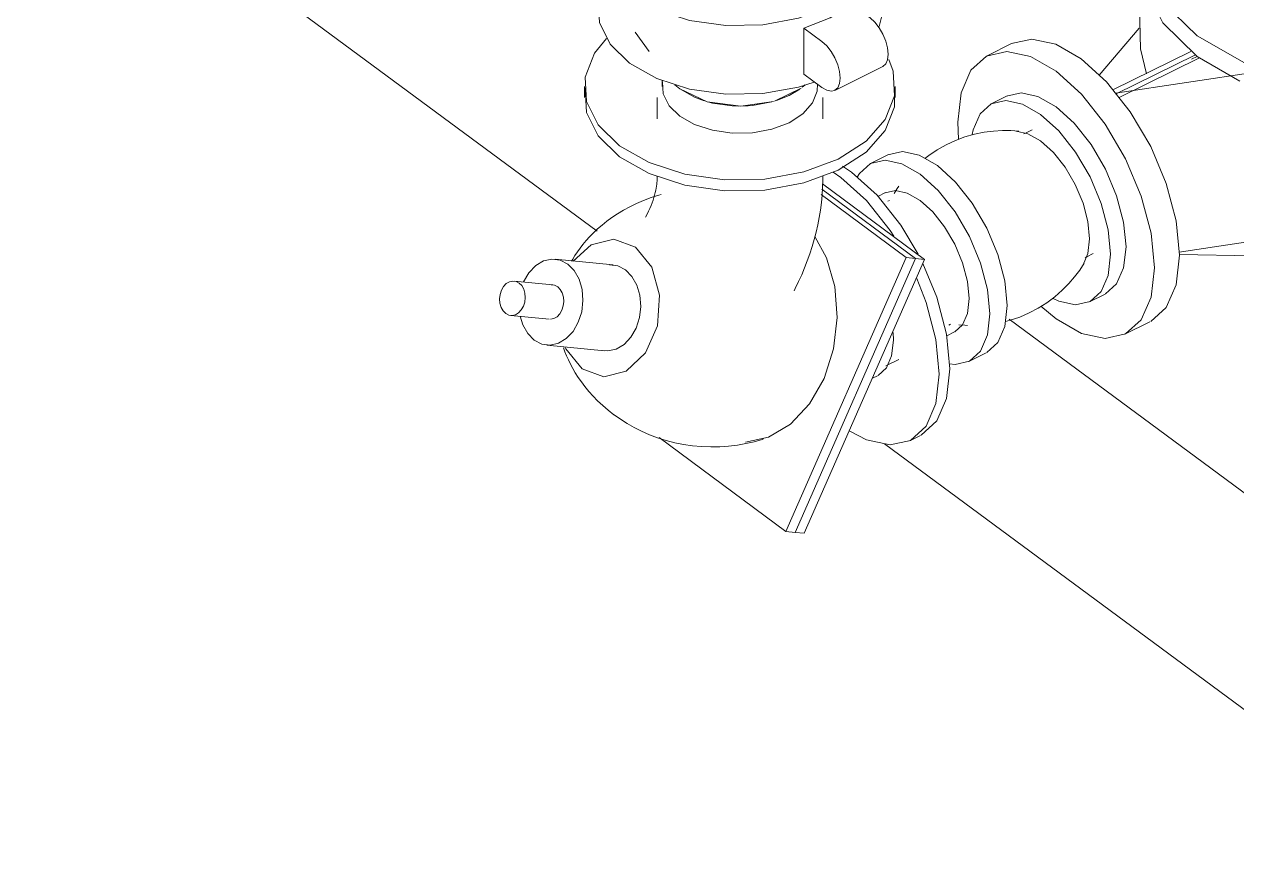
# Model space of a CAD drawing. Header units: metres. Extents: x 63 to 378, y -27 to 78.
# Drawn here: x 319.568 to 320.461, y -1.478 to -0.858 of the extents above; entities that cross this region are included whole.
import ezdxf

# ---------------------------------------------------------------- set-up
doc = ezdxf.new("R2010")
doc.units = ezdxf.units.M
for name, color, linetype, lineweight in [('A-FLOR', 7, 'Continuous', 9), ('M-EQPM', 7, 'Continuous', 18), ('P-PIPE', 7, 'Continuous', 18)]:
    doc.layers.add(name, color=color, linetype=linetype, lineweight=lineweight)

# ---------------------------------------------------------------- blocks, each defined once
blk = doc.blocks.new('Pump-Vertical_Inline-Taco-KV_D_Models - 4009D NEMA at 15 HP 1760 RPM TEFC-V426-3D BOMBAS')
at = {"layer": 'M-EQPM', "color": 11, "true_color": 0xff8080}
for p, q in [((-56.89451, -0.32988), (-56.85004, -0.3079)), ((-56.89451, -0.39081), (-56.89451, -0.32988)), ((-56.89451, -0.32988), (-56.85805, -0.35682)), ((-56.85887, -0.33842), (-56.85887, -0.3789)), ((-56.8442, -0.42798), (-56.89451, -0.39081)), ((-56.84518, -0.41804), (-56.84518, -0.62259)), ((-56.85887, -0.62259), (-56.85887, -0.66321)), ((-56.85543, -0.68344), (-56.82862, -0.7613)), ((-56.83149, -0.74444), (-56.83149, -0.75456)), ((-56.87792, -0.7963), (-56.87792, -0.81148)), ((-56.43532, -0.80407), (-56.45679, -0.82346)), ((-56.41658, -0.85219), (-56.39815, -0.84308)), ((-56.87932, -0.86091), (-56.90864, -0.89536)), ((-56.97255, -0.87196), (-56.99098, -0.88107)), ((-56.84125, -0.8779), (-56.8985, -0.90619)), ((-56.8961, -0.90922), (-56.83825, -0.88063)), ((-56.83475, -0.88262), (-56.89398, -0.91189)), ((-56.8408, -0.88375), (-56.8365, -0.88162)), ((-56.8365, -0.88162), (-56.80511, -0.89988)), ((-56.79213, -0.89291), (-56.89656, -0.90865)), ((-56.95795, -0.93557), (-56.96285, -0.93799)), ((-56.84978, -1.02551), (-56.72507, -1.00672)), ((-56.91783, -1.02908), (-56.91294, -1.02666)), ((-56.8496, -1.02732), (-56.79534, -1.02822)), ((-56.79987, -1.02901), (-56.79399, -1.03401)), ((-56.95144, -1.06532), (-56.94034, -1.0746)), ((-56.8897, -1.086), (-56.87127, -1.07689))]:
    blk.add_line(p, q, dxfattribs=at)
for points in [[(-56.81486, -0.27079, 0), (-56.82796, -0.28045, 0), (-56.84824, -0.30329, 0), (-56.85805, -0.32852, 0), (-56.85672, -0.35443, 0), (-56.84434, -0.37925, 0), (-56.82175, -0.40128, 0)], [(-56.85805, -0.369, 0), (-56.85672, -0.3949, 0), (-56.84434, -0.41972, 0), (-56.82175, -0.44176, 0)], [(-56.82175, -0.40128, 0), (-56.7905, -0.41903, 0), (-56.75271, -0.43129, 0), (-56.71095, -0.43722, 0), (-56.70478, -0.43752, 0)], [(-56.82175, -0.44176, 0), (-56.7905, -0.45951, 0), (-56.75271, -0.47176, 0), (-56.71095, -0.47769, 0), (-56.70466, -0.478, 0)], [(-56.845, -0.58266, 0), (-56.84824, -0.58746, 0), (-56.85805, -0.61269, 0), (-56.85672, -0.6386, 0), (-56.84434, -0.66342, 0), (-56.82175, -0.68545, 0)], [(-56.84473, -0.61571, 0), (-56.8442, -0.63297, 0), (-56.8333, -0.65803, 0), (-56.81116, -0.68021, 0)], [(-56.82175, -0.72607, 0), (-56.84434, -0.70403, 0), (-56.85672, -0.67921, 0), (-56.85805, -0.65331, 0)], [(-56.4457, -0.65191, 0), (-56.43006, -0.66648, 0), (-56.41261, -0.68847, 0), (-56.39762, -0.71402, 0), (-56.38612, -0.74138, 0), (-56.3789, -0.76868, 0), (-56.37643, -0.79408, 0), (-56.3789, -0.81582, 0), (-56.38612, -0.83245, 0), (-56.39762, -0.84281, 0)], [(-56.45663, -0.84762, 0), (-56.44849, -0.85152, 0), (-56.43104, -0.85532, 0), (-56.41606, -0.85192, 0), (-56.40456, -0.84156, 0), (-56.39733, -0.82493, 0), (-56.39486, -0.80319, 0), (-56.39733, -0.77779, 0), (-56.40456, -0.75049, 0), (-56.41606, -0.72313, 0), (-56.43104, -0.69758, 0), (-56.44849, -0.67559, 0), (-56.45663, -0.66746, 0)], [(-56.82175, -0.68545, 0), (-56.7905, -0.7032, 0), (-56.75271, -0.71546, 0), (-56.71095, -0.72139, 0), (-56.66808, -0.72058, 0), (-56.62701, -0.7131, 0), (-56.62403, -0.71227, 0)], [(-56.81116, -0.68021, 0), (-56.77957, -0.69773, 0), (-56.7411, -0.70916, 0), (-56.69886, -0.71357, 0), (-56.65627, -0.71062, 0), (-56.62379, -0.70293, 0)], [(-56.45664, -0.70873, 0), (-56.45184, -0.71434, 0), (-56.4388, -0.73495, 0), (-56.43008, -0.7578, 0), (-56.42702, -0.77942, 0), (-56.43008, -0.79652, 0), (-56.4388, -0.8065, 0)], [(-56.83983, -0.72869, 0), (-56.84342, -0.7316, 0), (-56.86606, -0.75709, 0), (-56.87701, -0.78525, 0), (-56.87552, -0.81416, 0), (-56.86171, -0.84185, 0), (-56.8365, -0.86644, 0)], [(-56.62403, -0.75288, 0), (-56.62701, -0.75372, 0), (-56.66808, -0.7612, 0), (-56.71095, -0.762, 0), (-56.75271, -0.75608, 0), (-56.7905, -0.74382, 0), (-56.82175, -0.72607, 0)], [(-56.80056, -0.80694, 0), (-56.82068, -0.78677, 0), (-56.83059, -0.764, 0), (-56.83141, -0.75227, 0)], [(-56.83059, -0.75388, 0), (-56.82068, -0.77665, 0), (-56.80056, -0.79682, 0)], [(-56.80056, -0.79682, 0), (-56.82068, -0.77665, 0), (-56.83059, -0.75388, 0)], [(-56.87701, -0.80043, 0), (-56.87552, -0.82934, 0), (-56.86171, -0.85703, 0), (-56.8365, -0.88162, 0)], [(-56.80056, -0.79682, 0), (-56.77184, -0.81274, 0), (-56.73687, -0.82313, 0), (-56.69847, -0.82715, 0), (-56.65975, -0.82446, 0), (-56.6242, -0.81542, 0)], [(-56.6242, -0.81542, 0), (-56.65975, -0.82446, 0), (-56.69847, -0.82715, 0), (-56.73687, -0.82313, 0), (-56.77184, -0.81274, 0), (-56.80056, -0.79682, 0)], [(-56.803, -0.80562, 0), (-56.79664, -0.82032, 0), (-56.77936, -0.8382, 0)], [(-56.6242, -0.82554, 0), (-56.65975, -0.83458, 0), (-56.69847, -0.83727, 0), (-56.73687, -0.83325, 0), (-56.77184, -0.82286, 0), (-56.80056, -0.80694, 0)], [(-56.87386, -0.89444, 0), (-56.87829, -0.87602, 0), (-56.87905, -0.84535, 0), (-56.87552, -0.82656, 0)], [(-56.77936, -0.8382, 0), (-56.75378, -0.85199, 0), (-56.7224, -0.86032, 0), (-56.6883, -0.86238, 0), (-56.65482, -0.85798, 0), (-56.62522, -0.84754, 0)], [(-56.97307, -0.87222, 0), (-56.95809, -0.86882, 0), (-56.94064, -0.87262, 0), (-56.92191, -0.88336, 0)], [(-56.8365, -0.86644, 0), (-56.80162, -0.88625, 0), (-56.75945, -0.89993, 0), (-56.71285, -0.90655, 0), (-56.66501, -0.90565, 0), (-56.62403, -0.89857, 0)], [(-56.94034, -0.89247, 0), (-56.95907, -0.88173, 0), (-56.97652, -0.87793, 0), (-56.99151, -0.88133, 0), (-57.00301, -0.8917, 0), (-57.01024, -0.90832, 0), (-57.0127, -0.93007, 0), (-57.01207, -0.94244, 0)], [(-56.92191, -0.88336, 0), (-56.90318, -0.9003, 0), (-56.88573, -0.92229, 0), (-56.87074, -0.94784, 0), (-56.85924, -0.9752, 0), (-56.85201, -1.0025, 0), (-56.84955, -1.02789, 0), (-56.85201, -1.04964, 0), (-56.85924, -1.06626, 0), (-56.87074, -1.07663, 0)], [(-56.94034, -1.0746, 0), (-56.92161, -1.08534, 0), (-56.90416, -1.08914, 0), (-56.88917, -1.08574, 0), (-56.87768, -1.07537, 0), (-56.87045, -1.05875, 0), (-56.86798, -1.037, 0), (-56.87045, -1.01161, 0), (-56.87768, -0.98431, 0), (-56.88917, -0.95695, 0), (-56.90416, -0.9314, 0), (-56.92161, -0.90941, 0), (-56.94034, -0.89247, 0)], [(-56.76716, -0.91322, 0), (-56.75945, -0.91511, 0), (-56.71285, -0.92173, 0), (-56.66501, -0.92083, 0), (-56.62399, -0.91374, 0)], [(-56.77072, -1.00926, 0), (-56.7432, -1.01554, 0), (-56.69815, -1.0192, 0), (-56.65246, -1.01647, 0), (-56.62423, -1.01061, 0)], [(-56.79399, -1.03401, 0), (-56.77006, -1.04772, 0), (-56.7394, -1.05773, 0), (-56.70392, -1.06244, 0), (-56.68554, -1.06245, 0), (-56.66734, -1.06087, 0), (-56.6498, -1.05775, 0), (-56.624, -1.04921, 0)]]:
    blk.add_polyline3d(points, dxfattribs=at)
blk = doc.blocks.new('C_S_L_Antivibratorio 2- Flanged - 4_-V429-3D BOMBAS')
at = {"layer": 'P-PIPE', "color": 11, "true_color": 0xff8080}
for p, q in [((-56.97635, -0.91067), (-56.9877, -0.91628)), ((-57.06372, -0.95385), (-57.07645, -0.96014)), ((-56.91568, -1.06201), (-56.90433, -1.0564)), ((-57.00442, -1.10587), (-56.9917, -1.09958))]:
    blk.add_line(p, q, dxfattribs=at)
for points in [[(-56.97673, -0.91086, 0), (-56.96607, -0.90844, 0), (-56.95366, -0.91114, 0), (-56.94034, -0.91878, 0), (-56.92702, -0.93082, 0), (-56.91461, -0.94646, 0), (-56.90396, -0.96463, 0), (-56.89578, -0.98408, 0), (-56.89064, -1.0035, 0), (-56.88889, -1.02156, 0)], [(-56.90023, -1.02717, 0), (-56.90199, -1.00911, 0), (-56.90713, -0.98969, 0), (-56.9153, -0.97024, 0), (-56.92596, -0.95207, 0), (-56.93837, -0.93643, 0), (-56.95169, -0.92438, 0), (-56.96501, -0.91675, 0), (-56.97742, -0.91405, 0), (-56.98807, -0.91647, 0), (-56.99625, -0.92384, 0), (-57.00139, -0.93566, 0), (-57.00212, -0.93902, 0)], [(-56.96777, -0.93666, 0), (-56.97362, -0.93619, 0), (-56.97985, -0.93611, 0), (-56.98642, -0.93647, 0), (-56.99326, -0.93733, 0), (-57.00027, -0.93876, 0), (-57.00736, -0.94077, 0), (-57.01441, -0.94338, 0), (-57.02128, -0.94656, 0), (-57.02788, -0.95027, 0), (-57.03408, -0.95444, 0), (-57.03692, -0.95668, 0)], [(-56.91564, -1.01578, 0), (-56.91687, -1.00313, 0), (-56.92047, -0.98953, 0), (-56.9262, -0.9759, 0), (-56.93367, -0.96317, 0), (-56.94236, -0.95222, 0), (-56.95169, -0.94378, 0), (-56.96102, -0.93843, 0), (-56.96971, -0.93654, 0)], [(-57.0641, -0.95404, 0), (-57.05344, -0.95162, 0), (-57.04103, -0.95432, 0), (-57.02771, -0.96195, 0), (-57.01439, -0.974, 0), (-57.00198, -0.98964, 0), (-56.99133, -1.00781, 0), (-56.98315, -1.02726, 0), (-56.97801, -1.04668, 0), (-56.97626, -1.06474, 0)], [(-56.98898, -1.07102, 0), (-56.99073, -1.05297, 0), (-56.99587, -1.03355, 0), (-57.00405, -1.0141, 0), (-57.01471, -0.99593, 0), (-57.02712, -0.98029, 0), (-57.04044, -0.96824, 0), (-57.05375, -0.96061, 0), (-57.06616, -0.95791, 0), (-57.07682, -0.96032, 0), (-57.085, -0.96769, 0), (-57.08667, -0.97043, 0)], [(-57.05605, -0.97702, 0), (-57.05724, -0.9787, 0), (-57.05956, -0.98241, 0)], [(-56.92047, -1.03489, 0), (-56.91687, -1.02661, 0), (-56.91564, -1.01578, 0)], [(-56.88889, -1.02156, 0), (-56.89064, -1.03702, 0), (-56.89578, -1.04884, 0), (-56.90396, -1.05621, 0)], [(-56.91976, -1.03379, 0), (-56.92295, -1.03873, 0), (-56.92667, -1.04373, 0), (-56.93094, -1.04873, 0), (-56.93578, -1.05364, 0), (-56.94117, -1.05834, 0), (-56.94708, -1.06275, 0), (-56.95343, -1.06676, 0), (-56.96013, -1.07029, 0), (-56.96709, -1.07328, 0), (-56.97416, -1.07567, 0), (-56.9776, -1.07655, 0)], [(-56.94258, -1.0596, 0), (-56.93837, -1.06154, 0), (-56.92596, -1.06424, 0), (-56.9153, -1.06182, 0), (-56.90713, -1.05445, 0), (-56.90199, -1.04263, 0), (-56.90023, -1.02717, 0)], [(-56.97626, -1.06474, 0), (-56.97801, -1.0802, 0), (-56.98315, -1.09202, 0), (-56.99133, -1.09939, 0)], [(-57.01869, -1.10776, 0), (-57.01471, -1.1081, 0), (-57.00405, -1.10568, 0), (-56.99587, -1.09831, 0), (-56.99073, -1.08649, 0), (-56.98898, -1.07102, 0)], [(-57.00545, -1.07941, 0), (-57.00751, -1.07934, 0), (-57.01186, -1.07892, 0)]]:
    blk.add_polyline3d(points, dxfattribs=at)
blk = doc.blocks.new('Non-Connector - AC-V377-3D BOMBAS')
at = {"layer": 'P-PIPE', "color": 11, "true_color": 0xff8080}
for p, q in [((-59.45854, 0.93539), (-59.45977, 0.93478)), ((-59.41476, 0.8437), (-59.41353, 0.8443))]:
    blk.add_line(p, q, dxfattribs=at)
blk = doc.blocks.new('Multi-Purpose Valve - Angle - 3-12 Inch - Flanged - 4_-V435-3D BOMBAS')
at = {"layer": 'P-PIPE', "color": 11, "true_color": 0xff8080}
for p, q in [((-57.28729, -0.90365), (-57.28729, -0.91171)), ((-57.05869, -0.91171), (-57.05869, -0.90365)), ((-57.23395, -0.91171), (-57.23395, -0.92743)), ((-57.11203, -0.92743), (-57.11203, -0.91171)), ((-57.0975, -0.96228), (-57.09081, -0.96683)), ((-57.23395, -0.96966), (-57.23395, -0.97242)), ((-57.11203, -0.97242), (-57.11203, -0.96944)), ((-57.09864, -0.9707), (-57.10443, -0.96673)), ((-57.11277, -0.97931), (-57.0439, -1.0302)), ((-57.0439, -1.0302), (-57.11277, -0.97931)), ((-57.11233, -0.97529), (-57.03711, -1.03088)), ((-57.05068, -1.02952), (-57.1133, -0.98325)), ((-57.26629, -1.03497), (-57.30883, -1.03071)), ((-57.13916, -1.23098), (-57.05068, -1.02952)), ((-57.0439, -1.0302), (-57.13238, -1.23166)), ((-57.13238, -1.23166), (-57.0439, -1.0302)), ((-57.03711, -1.03088), (-57.12559, -1.23234)), ((-57.05068, -1.02952), (-57.0439, -1.0302)), ((-57.03711, -1.03088), (-57.0439, -1.0302)), ((-57.31072, -1.04967), (-57.33908, -1.04683)), ((-57.34161, -1.0721), (-57.31325, -1.07494)), ((-57.31515, -1.0939), (-57.27261, -1.09815)), ((-57.07553, -1.11834), (-57.07163, -1.11642)), ((-57.23251, -1.162), (-57.13916, -1.23098)), ((-57.048, -1.16424), (-57.04017, -1.16037)), ((-57.13916, -1.23098), (-57.13238, -1.23166)), ((-57.13238, -1.23166), (-57.12559, -1.23234))]:
    blk.add_line(p, q, dxfattribs=at)
for points in [[(-57.27119, -0.86832, 0), (-57.2799, -0.8792, 0), (-57.28672, -0.89676, 0), (-57.2858, -0.91478, 0), (-57.27718, -0.93204, 0), (-57.26147, -0.94737, 0), (-57.23973, -0.95972, 0), (-57.21344, -0.96825, 0), (-57.18439, -0.97237, 0), (-57.15456, -0.97181, 0), (-57.126, -0.96661, 0), (-57.10063, -0.95711, 0)], [(-57.10063, -0.95711, 0), (-57.0802, -0.94397, 0), (-57.06609, -0.92809, 0), (-57.05926, -0.91053, 0), (-57.06019, -0.89251, 0), (-57.06345, -0.88395, 0)], [(-57.10063, -0.96518, 0), (-57.126, -0.97467, 0), (-57.15456, -0.97988, 0), (-57.18439, -0.98044, 0), (-57.21344, -0.97631, 0), (-57.23973, -0.96779, 0), (-57.26147, -0.95544, 0), (-57.27718, -0.94011, 0), (-57.2858, -0.92284, 0), (-57.28672, -0.90482, 0)], [(-57.05915, -0.90559, 0), (-57.05926, -0.9186, 0), (-57.06609, -0.93615, 0), (-57.0802, -0.95204, 0), (-57.10063, -0.96518, 0)], [(-57.23395, -0.97242, 0), (-57.23397, -0.97337, 0), (-57.23403, -0.97446, 0), (-57.23415, -0.97568, 0), (-57.23432, -0.97704, 0), (-57.23456, -0.97851, 0), (-57.23487, -0.98009, 0), (-57.23526, -0.98177, 0), (-57.23572, -0.98354, 0), (-57.23626, -0.9854, 0), (-57.23689, -0.98732, 0), (-57.2376, -0.9893, 0), (-57.23839, -0.99133, 0), (-57.23926, -0.9934, 0), (-57.24021, -0.99551, 0), (-57.24124, -0.99764, 0), (-57.24235, -0.99979, 0)], [(-57.11203, -0.97242, 0), (-57.11214, -0.97801, 0), (-57.11245, -0.98358, 0), (-57.11297, -0.9891, 0), (-57.11367, -0.99459, 0), (-57.11456, -1.00005, 0), (-57.11562, -1.00546, 0), (-57.11685, -1.01084, 0), (-57.11825, -1.01617, 0), (-57.1198, -1.02147, 0), (-57.12151, -1.02671, 0), (-57.12337, -1.03191, 0), (-57.12537, -1.03706, 0), (-57.12751, -1.04216, 0), (-57.12979, -1.04721, 0), (-57.13221, -1.0522, 0), (-57.13317, -1.05405, 0)], [(-57.05968, -1.01383, 0), (-57.06246, -1.00964, 0), (-57.07992, -0.98764, 0), (-57.09864, -0.9707, 0)], [(-57.09081, -0.96683, 0), (-57.07208, -0.98377, 0), (-57.05463, -1.00576, 0), (-57.04181, -1.0271, 0)], [(-57.2308, -0.98321, 0), (-57.23257, -0.98367, 0), (-57.23831, -0.98547, 0), (-57.2438, -0.98751, 0), (-57.24902, -0.98974, 0), (-57.25397, -0.99213, 0), (-57.25863, -0.99467, 0), (-57.26301, -0.99732, 0), (-57.2671, -1.00005, 0), (-57.27091, -1.00284, 0), (-57.27445, -1.00568, 0), (-57.27773, -1.00853, 0), (-57.28076, -1.0114, 0), (-57.28355, -1.01425, 0), (-57.28611, -1.01708, 0), (-57.28845, -1.01988, 0), (-57.2906, -1.02263, 0), (-57.29255, -1.02535, 0), (-57.29433, -1.02801, 0), (-57.29595, -1.03062, 0), (-57.2969, -1.03228, 0)], [(-57.29555, -1.03219, 0), (-57.28233, -1.02007, 0), (-57.26569, -1.01591, 0), (-57.24979, -1.02179, 0)], [(-57.16894, -1.16543, 0), (-57.15182, -1.16159, 0), (-57.13575, -1.15197, 0), (-57.12183, -1.13723, 0), (-57.111, -1.11837, 0), (-57.10401, -1.09667, 0), (-57.10134, -1.07362, 0), (-57.10316, -1.05079, 0), (-57.10934, -1.02972, 0), (-57.11792, -1.01403, 0)], [(-57.24979, -1.02179, 0), (-57.23778, -1.03654, 0), (-57.23205, -1.05723, 0), (-57.23372, -1.07977, 0), (-57.24247, -1.09969, 0), (-57.25656, -1.11305, 0), (-57.27321, -1.11721, 0), (-57.28911, -1.11133, 0)], [(-57.2997, -1.03432, 0), (-57.30532, -1.03143, 0), (-57.3114, -1.03065, 0), (-57.31751, -1.03202, 0), (-57.32325, -1.03545, 0), (-57.32822, -1.04072, 0), (-57.33209, -1.04745, 0)], [(-57.32428, -1.09029, 0), (-57.31866, -1.09318, 0), (-57.31258, -1.09396, 0), (-57.30647, -1.09259, 0), (-57.30073, -1.08916, 0), (-57.29575, -1.08389, 0), (-57.29189, -1.07716, 0), (-57.28939, -1.06941, 0), (-57.28844, -1.06118, 0), (-57.28909, -1.05302, 0), (-57.2913, -1.0455, 0), (-57.29492, -1.03912, 0), (-57.2997, -1.03432, 0)], [(-57.03834, -1.03396, 0), (-57.02814, -1.05867, 0), (-57.02092, -1.08597, 0), (-57.01845, -1.11137, 0), (-57.02092, -1.13311, 0), (-57.02814, -1.14974, 0), (-57.03964, -1.1601, 0)], [(-57.27443, -1.09787, 0), (-57.27004, -1.09822, 0), (-57.26393, -1.09685, 0), (-57.25819, -1.09341, 0), (-57.25321, -1.08815, 0), (-57.24935, -1.08141, 0), (-57.24685, -1.07366, 0), (-57.2459, -1.06543, 0), (-57.24655, -1.05728, 0), (-57.24876, -1.04975, 0), (-57.25238, -1.04338, 0), (-57.25716, -1.03858, 0)], [(-57.25716, -1.03858, 0), (-57.26278, -1.03569, 0), (-57.26886, -1.0349, 0)], [(-57.33543, -1.04828, 0), (-57.33768, -1.04712, 0), (-57.34011, -1.0468, 0), (-57.34256, -1.04735, 0), (-57.34485, -1.04873, 0), (-57.34684, -1.05083, 0), (-57.34839, -1.05353, 0), (-57.34939, -1.05663, 0), (-57.34977, -1.05992, 0), (-57.34951, -1.06318, 0), (-57.34863, -1.06619, 0), (-57.34718, -1.06874, 0), (-57.34526, -1.07066, 0)], [(-57.34526, -1.07066, 0), (-57.34302, -1.07182, 0), (-57.34059, -1.07213, 0), (-57.33814, -1.07158, 0), (-57.33584, -1.07021, 0), (-57.33385, -1.0681, 0), (-57.33231, -1.06541, 0), (-57.33131, -1.06231, 0), (-57.33093, -1.05902, 0), (-57.33119, -1.05575, 0), (-57.33207, -1.05275, 0), (-57.33352, -1.05019, 0), (-57.33543, -1.04828, 0)], [(-57.30707, -1.05111, 0), (-57.30516, -1.05303, 0), (-57.30371, -1.05558, 0), (-57.30283, -1.05859, 0), (-57.30257, -1.06185, 0), (-57.30295, -1.06515, 0), (-57.30395, -1.06825, 0), (-57.30549, -1.07094, 0), (-57.30748, -1.07305, 0), (-57.30978, -1.07442, 0), (-57.31223, -1.07497, 0)], [(-57.31175, -1.04964, 0), (-57.30932, -1.04996, 0), (-57.30707, -1.05111, 0)], [(-57.09214, -1.15726, 0), (-57.07992, -1.16357, 0), (-57.06246, -1.16737, 0), (-57.04748, -1.16397, 0), (-57.03598, -1.15361, 0), (-57.02875, -1.13699, 0), (-57.02628, -1.11524, 0), (-57.02875, -1.08984, 0), (-57.03598, -1.06254, 0), (-57.0429, -1.04491, 0)], [(-57.33469, -1.07262, 0), (-57.33268, -1.07911, 0), (-57.32906, -1.08549, 0), (-57.32428, -1.09029, 0)], [(-57.07135, -1.11628, 0), (-57.06522, -1.11075, 0), (-57.06137, -1.10188, 0), (-57.06005, -1.09029, 0), (-57.0603, -1.08459, 0)], [(-57.30276, -1.09591, 0), (-57.30173, -1.09877, 0), (-57.30054, -1.10172, 0), (-57.2992, -1.10475, 0), (-57.29768, -1.10786, 0), (-57.29598, -1.11105, 0), (-57.29408, -1.11432, 0), (-57.29196, -1.11765, 0), (-57.28961, -1.12104, 0), (-57.28702, -1.12448, 0), (-57.28417, -1.12796, 0), (-57.28105, -1.13145, 0), (-57.27764, -1.13494, 0), (-57.27394, -1.13841, 0), (-57.26994, -1.14184, 0), (-57.26563, -1.14519, 0), (-57.26552, -1.14527, 0)], [(-57.28911, -1.11133, 0), (-57.30112, -1.09659, 0), (-57.30175, -1.09526, 0)], [(-57.26552, -1.14527, 0), (-57.2609, -1.14851, 0), (-57.25598, -1.15162, 0), (-57.25077, -1.15457, 0), (-57.24527, -1.15731, 0), (-57.23951, -1.15982, 0), (-57.23352, -1.16208, 0), (-57.22732, -1.16405, 0), (-57.22094, -1.1657, 0), (-57.21442, -1.16702, 0), (-57.20781, -1.16799, 0), (-57.20115, -1.1686, 0), (-57.19448, -1.16886, 0), (-57.18785, -1.16875, 0), (-57.1813, -1.16829, 0), (-57.17487, -1.1675, 0), (-57.16859, -1.16638, 0), (-57.16251, -1.16498, 0), (-57.15665, -1.1633, 0), (-57.15553, -1.16294, 0)]]:
    blk.add_polyline3d(points, dxfattribs=at)
blk = doc.blocks.new('Victaulic-IPS-Reducer No 50-51 - AC-V454-3D BOMBAS')
at = {"layer": 'P-PIPE', "color": 11, "true_color": 0xff8080}
for p, q in [((-57.24996, -0.86383), (-57.23967, -0.8779)), ((-57.23014, -0.89918), (-57.23014, -0.90365)), ((-57.22097, -0.90242), (-57.21723, -0.90552)), ((-57.12787, -0.90486), (-57.14756, -0.91459)), ((-57.12531, -0.9027), (-57.1272, -0.90432)), ((-57.12659, -0.90383), (-57.1252, -0.9026)), ((-57.11584, -0.90365), (-57.11584, -0.90209))]:
    blk.add_line(p, q, dxfattribs=at)
for points in [[(-57.21723, -0.92551, 0), (-57.22509, -0.91785, 0), (-57.22939, -0.90921, 0), (-57.22986, -0.9002, 0)], [(-57.11592, -0.9019, 0), (-57.11613, -0.90709, 0), (-57.11954, -0.91587, 0), (-57.12659, -0.92381, 0), (-57.13681, -0.93038, 0), (-57.14949, -0.93513, 0), (-57.16378, -0.93773, 0), (-57.17869, -0.93801, 0), (-57.19321, -0.93595, 0), (-57.20636, -0.93168, 0), (-57.21723, -0.92551, 0)], [(-57.21723, -0.90552, 0), (-57.20636, -0.9117, 0), (-57.19925, -0.91433, 0)], [(-57.14826, -0.9148, 0), (-57.17229, -0.91819, 0), (-57.19715, -0.91496, 0), (-57.21723, -0.90552, 0)], [(-57.14596, -0.91409, 0), (-57.13681, -0.9104, 0), (-57.129, -0.90571, 0)], [(-57.19586, -0.91531, 0), (-57.19321, -0.91596, 0), (-57.17869, -0.91803, 0), (-57.17424, -0.91819, 0)], [(-57.16998, -0.91815, 0), (-57.16378, -0.91775, 0), (-57.14949, -0.91514, 0), (-57.14823, -0.91479, 0)]]:
    blk.add_polyline3d(points, dxfattribs=at)
blk = doc.blocks.new('Victaulic-IPS-Rigid Coupling Style 07-W07-107 - Standard-V455-3D BOMBAS')
at = {"layer": 'P-PIPE', "color": 11, "true_color": 0xff8080}
for p, q in [((-57.25664, -0.74261), (-57.27816, -0.75324)), ((-57.26039, -0.76155), (-57.26878, -0.75535)), ((-57.08897, -0.7933), (-57.08914, -0.80011)), ((-57.27777, -0.79588), (-57.27777, -0.84647)), ((-57.06822, -0.84647), (-57.06822, -0.79588)), ((-57.09056, -0.8434), (-57.0772, -0.85327)), ((-57.11259, -0.87076), (-57.12595, -0.86089)), ((-57.12595, -0.86089), (-57.12595, -0.89462)), ((-57.10321, -0.90661), (-57.06782, -0.88911)), ((-57.12595, -0.89462), (-57.11259, -0.90449))]:
    blk.add_line(p, q, dxfattribs=at)
for points in [[(-57.26878, -0.75535, 0), (-57.27225, -0.75336, 0), (-57.27548, -0.75266, 0), (-57.27826, -0.75329, 0), (-57.28039, -0.75521, 0), (-57.28172, -0.75829, 0), (-57.28218, -0.76232, 0), (-57.28172, -0.76702, 0), (-57.28039, -0.77207, 0), (-57.27826, -0.77714, 0), (-57.27548, -0.78187, 0)], [(-57.25685, -0.75792, 0), (-57.25805, -0.75891, 0), (-57.27099, -0.77348, 0), (-57.27724, -0.78957, 0), (-57.2764, -0.80609, 0), (-57.2685, -0.82191, 0), (-57.2541, -0.83596, 0)], [(-57.2541, -0.83596, 0), (-57.23417, -0.84728, 0), (-57.21007, -0.8551, 0), (-57.18344, -0.85888, 0), (-57.1561, -0.85837, 0), (-57.12991, -0.8536, 0), (-57.10666, -0.84489, 0), (-57.08793, -0.83285, 0), (-57.07499, -0.81829, 0), (-57.06874, -0.80219, 0), (-57.06959, -0.78567, 0), (-57.07748, -0.76985, 0), (-57.08879, -0.75821, 0)], [(-57.23812, -0.82807, 0), (-57.24969, -0.81679, 0), (-57.25603, -0.80408, 0), (-57.25671, -0.79081, 0)], [(-57.08927, -0.80095, 0), (-57.0943, -0.81387, 0), (-57.10468, -0.82557, 0), (-57.11973, -0.83524, 0), (-57.1384, -0.84223, 0), (-57.15943, -0.84606, 0), (-57.18138, -0.84647, 0), (-57.20276, -0.84344, 0), (-57.22212, -0.83716, 0), (-57.23812, -0.82807, 0)], [(-57.2541, -0.88656, 0), (-57.2685, -0.87251, 0), (-57.2764, -0.85668, 0), (-57.27724, -0.84016, 0)], [(-57.09056, -0.8434, 0), (-57.10666, -0.85333, 0), (-57.12595, -0.86089, 0)], [(-57.06842, -0.84261, 0), (-57.06874, -0.85279, 0), (-57.07049, -0.85955, 0)], [(-57.0772, -0.85327, 0), (-57.07373, -0.85641, 0), (-57.0705, -0.86048, 0), (-57.06772, -0.86521, 0), (-57.0656, -0.87028, 0), (-57.06426, -0.87534, 0), (-57.0638, -0.88004, 0), (-57.06426, -0.88407, 0), (-57.0656, -0.88715, 0), (-57.06772, -0.88906, 0)], [(-57.10312, -0.90656, 0), (-57.10099, -0.90464, 0), (-57.09965, -0.90156, 0), (-57.09919, -0.89753, 0), (-57.09965, -0.89283, 0), (-57.10099, -0.88777, 0), (-57.10312, -0.88271, 0), (-57.10589, -0.87797, 0), (-57.10912, -0.8739, 0), (-57.11259, -0.87076, 0)], [(-57.11823, -0.90044, 0), (-57.12991, -0.90419, 0), (-57.1561, -0.90896, 0), (-57.18344, -0.90947, 0), (-57.21007, -0.90569, 0), (-57.23417, -0.89788, 0), (-57.2541, -0.88656, 0)], [(-57.11259, -0.90449, 0), (-57.10912, -0.90648, 0), (-57.10589, -0.90719, 0), (-57.10321, -0.9066, 0)]]:
    blk.add_polyline3d(points, dxfattribs=at)

msp = doc.modelspace()

# ---------------------------------------------------------------- linework, layer by layer
at = {"layer": 'A-FLOR'}
for p, q in [((319.98984, -1.0102), (319.56839, -0.69878)), ((320.29304, -1.07488), (320.62404, -1.31947)), ((320.62232, -1.47755), (320.20132, -1.16646))]:
    msp.add_line(p, q, dxfattribs=at)
at = {"layer": 'P-PIPE', "color": 11, "true_color": 0xff8080}
for p, q in [((320.20219, -0.98177), (320.19651, -0.98458)), ((320.24714, -1.08705), (320.25284, -1.08424)), ((320.20246, -1.10913), (320.21186, -1.10449))]:
    msp.add_line(p, q, dxfattribs=at)
for points in [[(320.20193, -0.9819, 0), (320.20942, -0.9802, 0), (320.21815, -0.9821, 0), (320.22751, -0.98747, 0)], [(320.22751, -0.98747, 0), (320.23688, -0.99594, 0), (320.2456, -1.00694, 0), (320.2531, -1.01971, 0), (320.25885, -1.03339, 0), (320.26246, -1.04704, 0), (320.26369, -1.05974, 0)], [(320.26369, -1.05974, 0), (320.26246, -1.07061, 0), (320.25885, -1.07892, 0), (320.2531, -1.0841, 0)]]:
    msp.add_polyline3d(points, dxfattribs=at)

# ---------------------------------------------------------------- block references
at = {"layer": 'M-EQPM', "color": 11, "true_color": 0xff8080}
msp.add_blockref('Pump-Vertical_Inline-Taco-KV_D_Models - 4009D NEMA at 15 HP 1760 RPM TEFC-V426-3D BOMBAS', (377.26795, 0), dxfattribs=at)
at = {"layer": 'P-PIPE', "color": 11, "true_color": 0xff8080}
for name, p in [('Victaulic-IPS-Rigid Coupling Style 07-W07-107 - Standard-V455-3D BOMBAS', (377.26795, 0)), ('Victaulic-IPS-Reducer No 50-51 - AC-V454-3D BOMBAS', (377.26795, 0)), ('Multi-Purpose Valve - Angle - 3-12 Inch - Flanged - 4_-V435-3D BOMBAS', (377.26795, 0)), ('C_S_L_Antivibratorio 2- Flanged - 4_-V429-3D BOMBAS', (377.26795, 0)), ('Non-Connector - AC-V377-3D BOMBAS', (379.76365, -1.87338)), ('Non-Connector - AC-V377-3D BOMBAS', (379.66355, -1.92285))]:
    msp.add_blockref(name, p, dxfattribs=at)

doc.saveas('drawing.dxf')
